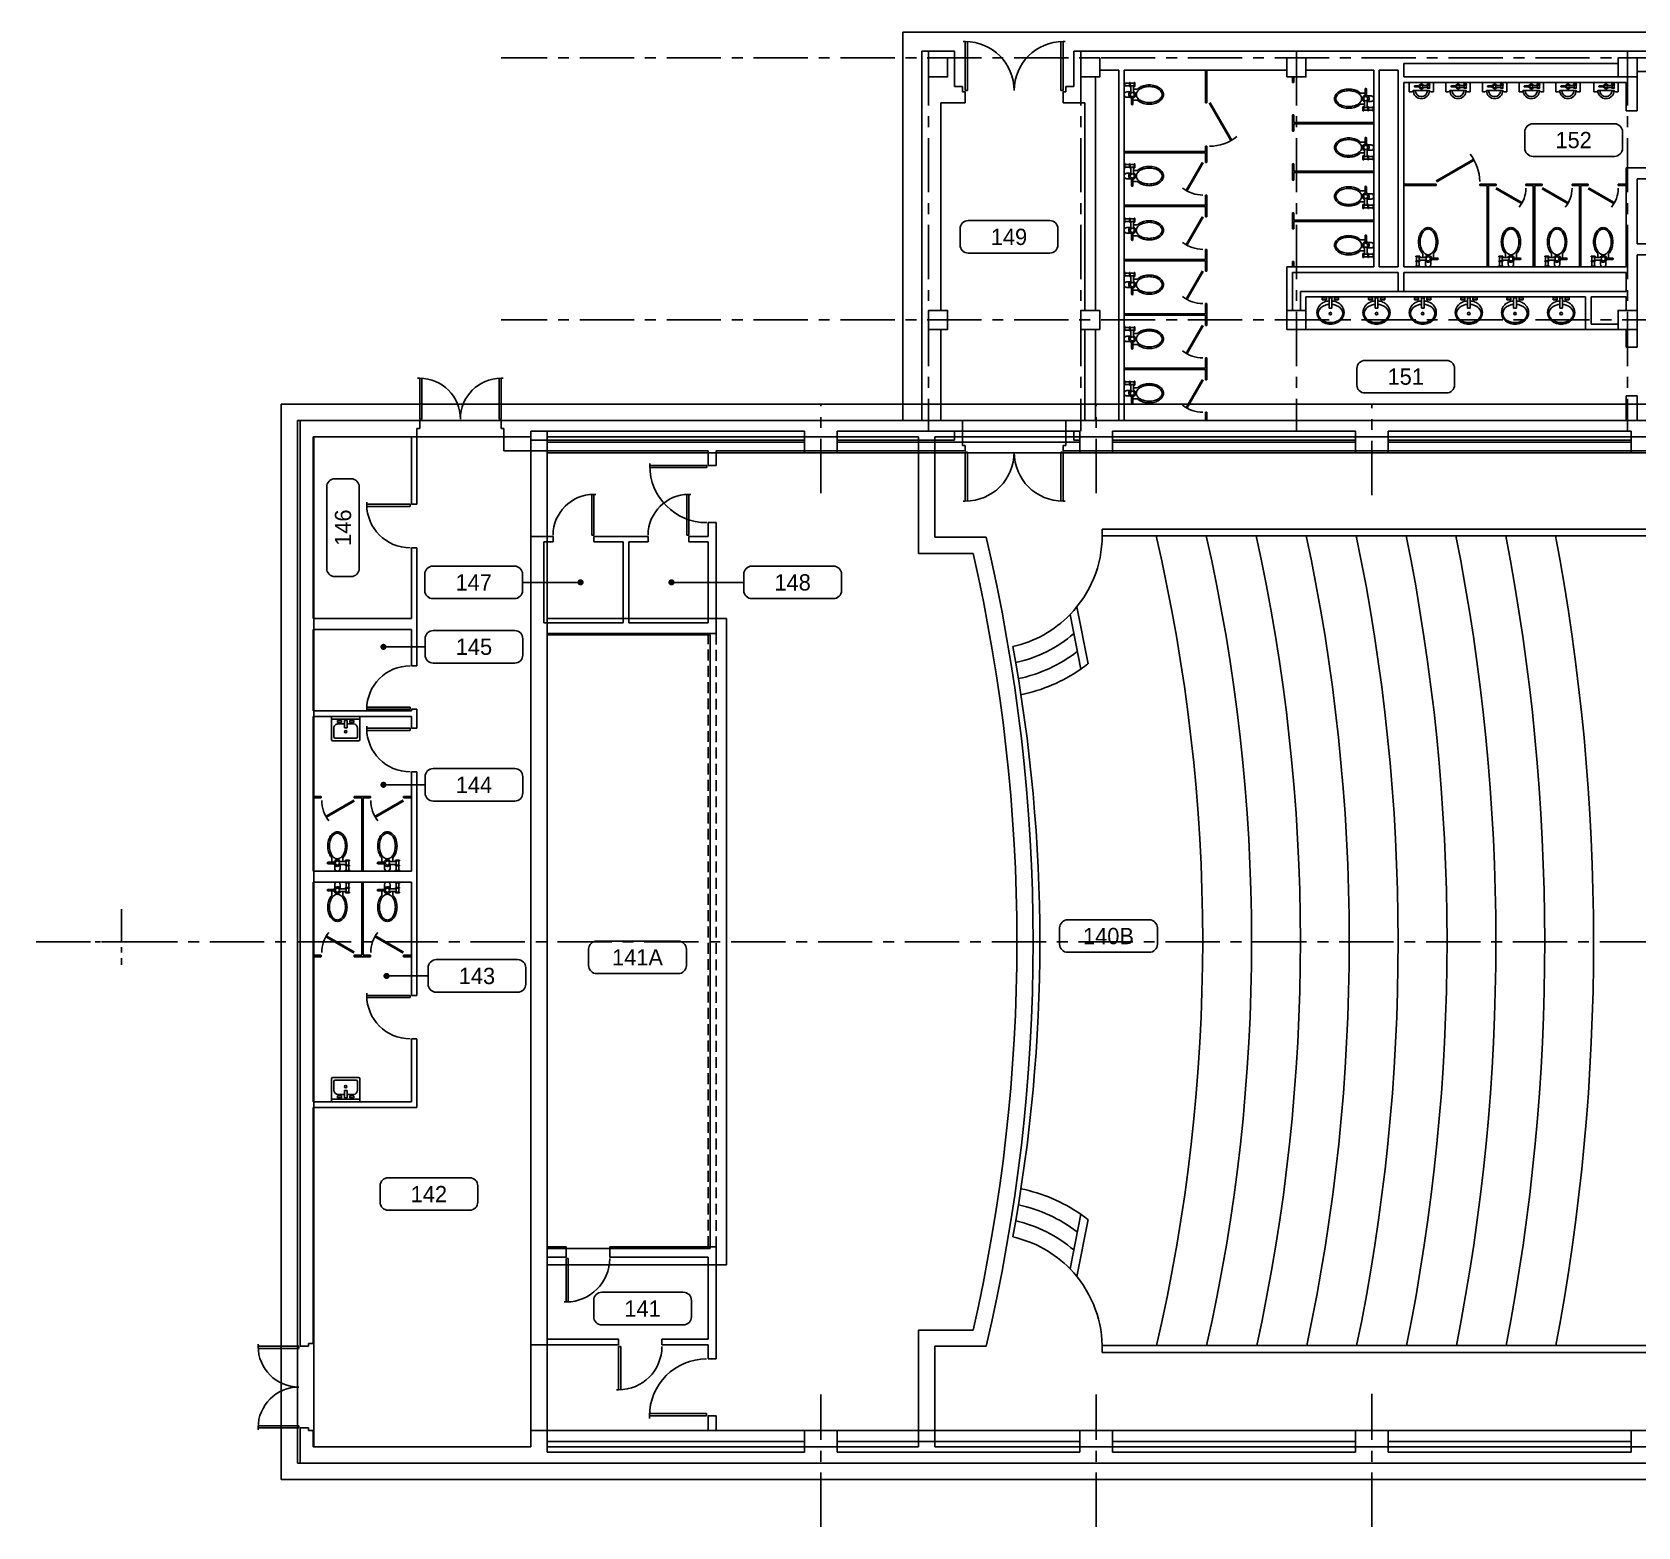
# Model space of a CAD drawing. Header units: inches. Extents: x -116 to 4157, y -436 to 3586.
# Drawn here: x -116 to 1068, y 2466 to 3567 of the extents above; entities that cross this region are included whole.
import ezdxf
from ezdxf.enums import TextEntityAlignment as Align

# ---------------------------------------------------------------- set-up
doc = ezdxf.new("R2010")
doc.units = ezdxf.units.IN
doc.header["$LTSCALE"] = 32
doc.header["$MEASUREMENT"] = 0
for name, pattern in [('CENTER', [2, 1.25, -0.25, 0.25, -0.25]), ('CENTER2', [1.125, 0.75, -0.125, 0.125, -0.125]), ('HIDDEN', [0.375, 0.25, -0.125])]:
    doc.linetypes.add(name, pattern=pattern)
doc.layers.get('0').update_dxf_attribs({"color": 5, "linetype": 'CONTINUOUS'})
for name, color, linetype in [('F1-BLDG1', 7, 'CONTINUOUS'), ('F1-BLDG2', 2, 'HIDDEN'), ('F1-BLDG3', 161, 'CONTINUOUS'), ('f1-bldg4', 2, 'CONTINUOUS'), ('F1-DOOR1', 3, 'CONTINUOUS'), ('F1-REST1', 12, 'CONTINUOUS'), ('F1-REST2', 8, 'CONTINUOUS'), ('F1-RMNOS', 3, 'CONTINUOUS'), ('F1-STAIR1', 24, 'CONTINUOUS'), ('F2-BLDG1', 7, 'CONTINUOUS'), ('F2-BLDG3', 161, 'CONTINUOUS'), ('f2-bldg4', 2, 'CONTINUOUS'), ('f3-bldg4', 2, 'CONTINUOUS'), ('FB-BLDG1', 7, 'CONTINUOUS'), ('fb-bldg3', 161, 'CONTINUOUS')]:
    doc.layers.add(name, color=color, linetype=linetype)
for name, color, linetype, plot in [('F1-CENTER-MISC', 240, 'CENTER', False), ('F1-COLUMN1', 8, 'CONTINUOUS', False), ('fb-centermisc1', 20, 'CENTER', False), ('fb-centermisc2', 31, 'CENTER2', False)]:
    doc.layers.add(name, color=color, linetype=linetype, plot=plot)
doc.styles.add('ATTR', font='romans.shx', dxfattribs={"width": 0.8, "height": 1.2})
doc.styles.add('RMNOS', font='HANDLET.SHX')

# ---------------------------------------------------------------- blocks, each defined once
blk = doc.blocks.new('ADR-36L')
for p, q in [((0, 37), (-1.5, 37)), ((0, 1), (0, 37)), ((1.5, 1), (1.5, 37)), ((0, 1), (1.5, 1))]:
    blk.add_line(p, q)
blk.add_arc((0, 1), 36, 0, 90)
blk = doc.blocks.new('ADR-32R')
for p, q in [((-1.5, 1), (-1.5, 33)), ((0, 1), (0, 33)), ((0, 33), (1.5, 33)), ((0, 1), (-1.5, 1))]:
    blk.add_line(p, q)
blk.add_arc((0, 1), 32, 90, 180)
blk = doc.blocks.new('ADR-30R')
for p, q in [((-1.5, 1), (-1.5, 31)), ((0, 31), (1.5, 31)), ((0, 1), (0, 31)), ((0, 1), (-1.5, 1))]:
    blk.add_line(p, q)
blk.add_arc((0, 1), 30, 90, 180)
blk = doc.blocks.new('ADR-30L')
for p, q in [((0, 31), (-1.5, 31)), ((0, 1), (0, 31)), ((1.5, 1), (1.5, 31)), ((0, 1), (1.5, 1))]:
    blk.add_line(p, q)
blk.add_arc((0, 1), 30, 0, 90)
blk = doc.blocks.new('ADR-42R')
for p, q in [((-1.5, 1), (-1.5, 43)), ((0, 1), (0, 43)), ((0, 43), (1.5, 43)), ((0, 1), (-1.5, 1))]:
    blk.add_line(p, q)
blk.add_arc((0, 1), 42, 90, 180)
blk = doc.blocks.new('ADR-32L')
for p, q in [((0, 33), (-1.5, 33)), ((0, 1), (0, 33)), ((1.5, 1), (1.5, 33)), ((0, 1), (1.5, 1))]:
    blk.add_line(p, q)
blk.add_arc((0, 1), 32, 0, 90)
blk = doc.blocks.new('plmb013')
for p, q in [((-1.4, -5.5), (-7, -5.5)), ((-7, -6.5), (-1.4, -6.5)), ((-4, -7), (-4, -9.9)), ((-2, -2), (-2, -4.5)), ((1.1, -5), (6.5, -5)), ((6.5, -7), (1.1, -7)), ((2, -2), (2, -4.5)), ((4, -7), (4, -9.9)), ((5.5, 0), (9.5, 0)), ((6, -0.5), (9, -0.5)), ((9, -4), (6, -4)), ((6, -4), (6, -4.5)), ((6, -4.5), (9, -4.5)), ((9, -7.5), (6, -7.5)), ((6, -7.5), (6, -8)), ((6, -8), (9, -8)), ((6.5, -0.5), (6.5, -4)), ((6.5, -4.5), (6.5, -7.5)), ((8.5, -4), (8.5, -0.5)), ((8.5, -7.5), (8.5, -4.5)), ((9, -4.5), (9, -4)), ((9, -8), (9, -7.5))]:
    blk.add_line(p, q)
for points in [[(-4, -9.9, 0.048991), (-5, -11.1, 0.080337), (-6.5, -14.3, 0.068118), (-7.1, -18.5, 0.068118), (-6.5, -22.7, 0.080337), (-5, -25.9, 0.107079), (-2.5, -28.3, 0.138729), (0, -29, 0.138729)], [(0, -29, 0.138729), (2.5, -28.3, 0.107079), (5, -25.9, 0.080337), (6.5, -22.7, 0.068118), (7.1, -18.5, 0.068118), (6.5, -14.3, 0.080337), (5, -11.1, 0.048991), (4, -9.9, 0.138729)]]:
    blk.add_lwpolyline(points, format="xyb")
blk.add_lwpolyline([(0, -28, 0.147629), (2.1, -27.3, 0.10713), (4.2, -25.2, 0.076355), (5.4, -22.3, 0.063283), (5.9, -18.5, 0.063283), (5.4, -14.7, 0.076355), (4.2, -11.8, 0.10713), (2.1, -9.7, 0.147629), (0, -9, 0.147629), (-2.1, -9.7, 0.10713), (-4.2, -11.8, 0.076355), (-5.4, -14.7, 0.063283), (-5.9, -18.5, 0.063283), (-5.4, -22.3, 0.076355), (-4.2, -25.2, 0.10713), (-2.1, -27.3, 0.147629)], format="xyb", close=True)
blk.add_circle((0, -6), 1.5)
for centre, radius, start, end in [((0, -2), 2, 0, 180), ((6, 0), 0.522, 182.4084, 267.5916), ((9, 0), 0.522, 272.4084, 357.5916), ((-7, -6), 0.5, 90, 270), ((-3, -7), 1, 150.0031, 180), ((0, -6), 2.5, 23.5782, 168.577), ((0, -6), 2.5, 191.8763, 336.4218)]:
    blk.add_arc(centre, radius, start, end)
at = {"style": 'ATTR', "width": 0.8, "flags": 9}
blk.add_attdef('ESTCODE', (5.5, 0), '', height=0.0000769, dxfattribs=at)
blk = doc.blocks.new('DOOR32')
at = {"const_width": 2}
blk.add_lwpolyline([(0, 2), (27.7, 18)], dxfattribs=at)
blk.add_arc((0, 2), 32, 0, 38.6598)
blk = doc.blocks.new('DOOR24-R')
at = {"const_width": 2}
blk.add_lwpolyline([(0, 2), (-20.8, 14)], dxfattribs=at)
blk.add_arc((0, 2), 24, 141.7098, 180)
blk = doc.blocks.new('plmb014')
for p, q in [((-9, -7), (-9, 0)), ((-9, 0), (9, 0)), ((3.85, 0), (6.65, 0)), ((9, 0), (9, -7)), ((-9, -7), (-7, -7)), ((-7, -7), (-6, -6)), ((-6, -6), (6, -6)), ((-0.98, -2.6501), (-4.9, -2.6501)), ((-4.9, -3.35), (-0.98, -3.35)), ((0.7826, -2.3), (4.55, -2.3)), ((4.55, -3.7), (0.784, -3.7)), ((4.2, -0.35), (6.3, -0.35)), ((4.2, -1.6), (4.2, -1.95)), ((6.3, -1.6), (4.2, -1.6)), ((4.2, -1.95), (6.3, -1.95)), ((4.2, -4.05), (4.2, -4.4001)), ((6.3, -4.05), (4.2, -4.05)), ((4.2, -4.4001), (6.3, -4.4001)), ((4.55, -0.35), (4.55, -1.6)), ((4.55, -1.95), (4.55, -4.05)), ((5.95, -1.6), (5.95, -0.35)), ((5.95, -4.05), (5.95, -1.95)), ((6, -6), (7, -7)), ((6.3, -1.95), (6.3, -1.6)), ((6.3, -4.4001), (6.3, -4.05)), ((7, -7), (9, -7))]:
    blk.add_line(p, q)
blk.add_circle((0, -3), 1.05)
for centre, radius, start, end in [((4.215, 0.0154), 0.3657, 182.4084, 267.5916), ((6.285, 0.0154), 0.3657, 272.4084, 357.5916), ((0, -6), 6, 180, 0), ((-4.9, -3), 0.35, 90, 270), ((0, -6), 4.5, 180, 0), ((0, -3), 1.75, 23.5781785, 168.577), ((0, -3), 1.75, 191.8763, 336.5863)]:
    blk.add_arc(centre, radius, start, end)
at = {"style": 'ATTR', "width": 0.8, "flags": 9}
blk.add_attdef('ESTCODE', (0, 0), '', height=0.00000036, dxfattribs=at)
blk = doc.blocks.new('plmb005')
for p, q in [((-1, -2.2), (-1, 5.4)), ((-1, 5.4), (1, 5.4)), ((-0.4, 5.4), (0.4, 5.4)), ((1, 5.4), (1, -2.2)), ((-6, -0.7), (-3, -0.7)), ((-6, -2.2), (-6, -0.7)), ((-3, -2.2), (-6, -2.2)), ((-3, -0.7), (-3, -2.2)), ((1, -2.2), (-1, -2.2)), ((3, -0.7), (6, -0.7)), ((3, -2.2), (3, -0.7)), ((6, -2.2), (3, -2.2)), ((6, -0.7), (6, -2.2))]:
    blk.add_line(p, q)
blk.add_circle((0, 9.3), 0.916)
for centre, radius, start, end in [((-1.9, 8.3), 8.12, 134.6183, 178.5414), ((-2.7, 8.8), 6.42, 119.9521, 175.7693), ((-0.9, 7.3), 9.56, 111.5725, 134.6183), ((0.2, 3.7), 12.3, 108.1465, 119.9521), ((0.2, 4.5), 12.6, 91.0148, 111.5725), ((-0.2, 4.9), 11.1, 89.13, 108.1465), ((-0.2, 4.5), 12.6, 68.4275, 88.9852), ((0.2, 4.9), 11.1, 71.8535, 90.87), ((-0.2, 3.7), 12.3, 60.0479, 71.8535), ((0.9, 7.3), 9.56, 45.3817, 68.4275), ((2.7, 8.8), 6.42, 4.2307, 60.0479), ((1.9, 8.3), 8.12, 1.4586, 45.3817), ((-1.9, 8.7), 8.12, 181.4586, 225.3817), ((-2.7, 9.7), 6.42, 184.2307, 240.0479), ((-0.9, 9.7), 9.56, 225.3817, 248.4275), ((0.2, 14.8), 12.3, 240.0479, 251.8535), ((0.2, 12.5), 12.6, 248.4275, 264.3796), ((-0.2, 13.6), 11.1, 251.8535, 265.6441), ((0.2, 13.6), 11.1, 274.3559, 288.1465), ((-0.2, 12.5), 12.6, 275.6204, 291.5725), ((-0.2, 14.8), 12.3, 288.1465, 299.9521), ((0.9, 9.7), 9.56, 291.5725, 314.6183), ((2.7, 9.7), 6.42, 299.9521, 355.7693), ((1.9, 8.7), 8.12, 314.6183, 358.5414)]:
    blk.add_arc(centre, radius, start, end)
blk = doc.blocks.new('ADR-36DL')
for p, q in [((0, 37), (-1.5, 37)), ((0, 1), (0, 37)), ((1.5, 1), (1.5, 37)), ((70.5, 1), (70.5, 37)), ((72, 1), (72, 37)), ((72, 37), (73.5, 37)), ((0, 1), (1.5, 1)), ((72, 1), (70.5, 1))]:
    blk.add_line(p, q)
for centre, start, end in [((0, 1), 0, 90), ((72, 1), 90, 180)]:
    blk.add_arc(centre, 36, start, end)
blk = doc.blocks.new('DOOR24')
at = {"const_width": 2}
blk.add_lwpolyline([(0, 2), (20.8, 14)], dxfattribs=at)
blk.add_arc((0, 2), 24, 0, 38.2902)
blk = doc.blocks.new('plmb001')
for p, q in [((-10.5, 17), (-10.5, 0.5)), ((9.5, 18), (-9.5, 18)), ((-8.7, 8.6), (-8.7, 15.1)), ((-7.7, 16.1), (7.7, 16.1)), ((8.7, 15.1), (8.7, 8.6)), ((10.5, 0.5), (10.5, 17)), ((-10.4, 2.1), (10.5, 2.1)), ((-10, 0), (10, 0)), ((-6, 3.1), (-6, 4.6)), ((-6, 4.6), (-3, 4.6)), ((-3, 3.1), (-6, 3.1)), ((-1, 5.6), (-5.7, 5.6)), ((-3, 4.6), (-3, 3.1)), ((-1, 8.5), (1, 8.5)), ((-1, 3.1), (-1, 8.5)), ((1, 3.1), (-1, 3.1)), ((1, 8.5), (1, 3.1)), ((5.7, 5.6), (1, 5.6)), ((3, 4.6), (6, 4.6)), ((3, 3.1), (3, 4.6)), ((6, 3.1), (3, 3.1)), ((6, 4.6), (6, 3.1))]:
    blk.add_line(p, q)
blk.add_circle((0, 11.3), 0.875)
for centre, radius, start, end in [((-9.5, 17), 1, 90, 180), ((-7.7, 15.1), 1, 90, 180), ((7.7, 15.1), 1, 0, 90), ((9.5, 17), 1, 0, 90), ((-10, 0.5), 0.5, 180, 270), ((-5.7, 8.6), 3, 180, 270), ((5.7, 8.6), 3, 270, 0), ((10, 0.5), 0.5, 270, 0)]:
    blk.add_arc(centre, radius, start, end)
blk = doc.blocks.new('RMNOS')
at = {"color": 11}
for p, q in [((-0.3125, 0.125), (0.3125, 0.125)), ((-0.375, -0.0625), (-0.375, 0.0625)), ((0.375, 0.0625), (0.375, -0.0625)), ((0.3125, -0.125), (-0.3125, -0.125))]:
    blk.add_line(p, q, dxfattribs=at)
for centre, start, end in [((-0.3125, 0.0625), 90, 180), ((0.3125, 0.0625), 0, 90), ((-0.3125, -0.0625), 180, 270), ((0.3125, -0.0625), 270, 0)]:
    blk.add_arc(centre, 0.0625, start, end, dxfattribs=at)
at = {"color": 9, "style": 'RMNOS'}
blk.add_attdef('ROOM', text='', height=0.125, dxfattribs=at).set_placement((0, 0), align=Align.MIDDLE)

msp = doc.modelspace()

# ---------------------------------------------------------------- linework, layer by layer
at = {"layer": 'F1-BLDG1'}
for p, q in [((540, 3553), (540, 3281)), ((564, 3553), (540, 3553)), ((564, 3527), (564, 3553)), ((1216, 3553), (652, 3553)), ((652, 3527), (652, 3553)), ((809, 3539), (689, 3539)), ((689, 3281), (689, 3539)), ((809, 3539), (809, 3534)), ((873, 3539), (823, 3539)), ((823, 3534), (823, 3539)), ((873, 3394), (873, 3539)), ((1193, 3538), (1067, 3538)), ((1067, 3509), (1067, 3538)), ((570, 3527), (564, 3527)), ((570, 3523), (570, 3527)), ((646, 3527), (652, 3527)), ((646, 3523), (646, 3527)), ((809, 3534), (823, 3534)), ((1059, 3530), (895, 3530)), ((895, 3394), (895, 3530)), ((1059, 3509), (1059, 3530)), ((554, 3515), (554, 3362)), ((572, 3515), (554, 3515)), ((572, 3523), (570, 3523)), ((572, 3515), (572, 3523)), ((644, 3523), (646, 3523)), ((644, 3515), (644, 3523)), ((660, 3515), (644, 3515)), ((660, 3362), (660, 3515)), ((1067, 3509), (1059, 3509)), ((1109, 3467), (1059, 3467)), ((1059, 3394), (1059, 3467)), ((1109, 3459), (1067, 3459)), ((1067, 3411), (1067, 3459)), ((1075, 3411), (1067, 3411)), ((1067, 3335), (1067, 3403)), ((1075, 3403), (1067, 3403)), ((873, 3394), (809, 3394)), ((809, 3348), (809, 3394)), ((1059, 3394), (895, 3394)), ((1029, 3372), (823, 3372)), ((823, 3372), (823, 3348)), ((1029, 3348), (1029, 3372)), ((554, 3362), (559, 3362)), ((559, 3362), (559, 3348)), ((660, 3362), (657, 3362)), ((657, 3362), (657, 3348)), ((559, 3348), (554, 3348)), ((554, 3348), (554, 3281)), ((657, 3348), (660, 3348)), ((660, 3281), (660, 3348)), ((823, 3348), (809, 3348)), ((1059, 3348), (1029, 3348)), ((1059, 3335), (1059, 3348)), ((1067, 3335), (1059, 3335)), ((1059, 3281), (1059, 3299)), ((1067, 3299), (1059, 3299)), ((1067, 3281), (1067, 3299)), ((82, 3281), (82, 2599)), ((170, 3281), (82, 3281)), ((170, 3281), (170, 3275)), ((230, 3281), (230, 3275)), ((540, 3281), (230, 3281)), ((570, 3281), (554, 3281)), ((570, 3262.5), (570, 3281)), ((660, 3281), (646, 3281)), ((646, 3262.5), (646, 3281)), ((1059, 3281), (689, 3281)), ((1197, 3281), (1067, 3281)), ((164, 3269), (91.5, 3269)), ((91.5, 3269), (91.5, 3135)), ((164, 3269), (164, 3219.2)), ((170, 3275), (168, 3275)), ((168, 3219.2), (168, 3275)), ((230, 3275), (232, 3275)), ((232, 3275), (232, 3258.5)), ((859.5, 3266.5), (859.5, 3273)), ((382.5, 3258.5), (232, 3258.5)), ((382.5, 3247.7), (382.5, 3258.5)), ((388.5, 3258.5), (388.5, 3247.7)), ((572, 3258.5), (388.5, 3258.5)), ((572, 3262.5), (570, 3262.5)), ((572, 3258.5), (572, 3262.5)), ((644, 3258.5), (644, 3262.5)), ((644, 3262.5), (646, 3262.5)), ((1276, 3258.5), (644, 3258.5)), ((388.5, 3247.7), (382.5, 3247.7)), ((168, 3219.2), (164, 3219.2)), ((252, 3195.5), (268.3, 3195.5)), ((252, 2600.2), (252, 3195.5)), ((268.3, 3191.5), (268.3, 3195.5)), ((298.3, 3191.5), (298.3, 3195.5)), ((298.3, 3195.5), (338.3, 3195.5)), ((338.3, 3191.5), (338.3, 3195.5)), ((368.3, 3191.5), (368.3, 3195.5)), ((368.3, 3195.5), (382.5, 3195.5)), ((382.5, 3195.5), (382.5, 3205.7)), ((388.5, 3205.7), (382.5, 3205.7)), ((388.5, 3205.7), (388.5, 3124)), ((1172.4, 3201), (672.9, 3201)), ((672.9, 3196), (672.9, 3201)), ((1168, 3196), (672.9, 3196)), ((168, 3187.2), (164, 3187.2)), ((164, 3187.2), (164, 3135)), ((168, 3100.2), (168, 3187.2)), ((261.5, 3191.5), (268.3, 3191.5)), ((261.5, 3132), (261.5, 3191.5)), ((298.3, 3191.5), (320, 3191.5)), ((320, 3191.5), (320, 3132)), ((324, 3191.5), (324, 3132)), ((338.3, 3191.5), (324, 3191.5)), ((382.5, 3191.5), (368.3, 3191.5)), ((382.5, 3132), (382.5, 3191.5)), ((164, 3135), (91.5, 3135)), ((164, 3127), (91.5, 3127)), ((91.5, 3127), (91.5, 3067)), ((164, 3127), (164, 3100.2)), ((320, 3132), (261.5, 3132)), ((388.5, 3124), (264, 3124)), ((264, 3124), (264, 2672.2)), ((324, 3132), (382.5, 3132)), ((164, 3100.2), (168, 3100.2)), ((164, 3067), (91.5, 3067)), ((164, 3068.2), (164, 3067)), ((164, 3068.2), (168, 3068.2)), ((168, 3054.2), (168, 3068.2)), ((164, 3063), (91.5, 3063)), ((91.5, 3063), (91.5, 2949)), ((164, 3063), (164, 3054.2)), ((164, 3054.2), (168, 3054.2)), ((164, 3022.2), (164, 2949)), ((164, 3022.2), (168, 3022.2)), ((168, 2857.5), (168, 3022.2)), ((164, 2949), (91.5, 2949)), ((164, 2941), (91.5, 2941)), ((91.5, 2941), (91.5, 2779)), ((164, 2941), (164, 2857.5)), ((164, 2857.5), (168, 2857.5)), ((164, 2825.5), (168, 2825.5)), ((164, 2825.5), (164, 2779)), ((168, 2775), (168, 2825.5)), ((164, 2779), (91.5, 2779)), ((91.5, 2775), (91.5, 2601)), ((168, 2775), (91.5, 2775)), ((264, 2672.2), (278, 2672.2)), ((264, 2664.7), (264, 2604.2)), ((278, 2664.7), (264, 2664.7)), ((278, 2672.2), (278, 2664.7)), ((310, 2672.2), (310, 2664.7)), ((310, 2672.2), (388.5, 2672.2)), ((382.5, 2664.7), (310, 2664.7)), ((382.5, 2604.2), (382.5, 2664.7)), ((388.5, 2672.2), (388.5, 2589.7)), ((264, 2604.2), (316.5, 2604.2)), ((316.5, 2600.2), (316.5, 2604.2)), ((348.5, 2600.2), (348.5, 2604.2)), ((348.5, 2604.2), (382.5, 2604.2)), ((82, 2599), (88, 2599)), ((88, 2599), (88, 2601)), ((88, 2601), (91.5, 2601)), ((316.5, 2600.2), (252, 2600.2)), ((382.5, 2600.2), (348.5, 2600.2)), ((382.5, 2589.7), (382.5, 2600.2)), ((672.9, 2599.5), (1168, 2599.5)), ((672.9, 2599.5), (672.9, 2594.5)), ((672.9, 2594.5), (1172.4, 2594.5)), ((382.5, 2589.7), (388.5, 2589.7)), ((382.5, 2537), (382.5, 2547.7)), ((382.5, 2547.7), (388.5, 2547.7)), ((388.5, 2547.7), (388.5, 2537)), ((82, 2539), (88, 2539)), ((82, 2539), (82, 2513)), ((88, 2539), (88, 2537)), ((88, 2537), (91.5, 2537)), ((91.5, 2537), (91.5, 2525)), ((252, 2525), (252, 2537)), ((252, 2537), (382.5, 2537)), ((388.5, 2537), (1276, 2537)), ((252, 2525), (91.5, 2525)), ((82, 2513), (1288, 2513))]:
    msp.add_line(p, q, dxfattribs=at)
at = {"layer": 'F1-BLDG2'}
for p, q in [((382.5, 2672.2), (382.5, 3124)), ((388.5, 3124), (388.5, 2672.2))]:
    msp.add_line(p, q, dxfattribs=at)
at = {"layer": 'F1-BLDG3'}
for p, q in [((685, 3539), (671, 3539)), ((671, 3534), (671, 3539)), ((685, 3281), (685, 3539)), ((877, 3394), (877, 3539)), ((891, 3539), (877, 3539)), ((891, 3394), (891, 3539)), ((1053, 3544), (895, 3544)), ((895, 3534), (895, 3544)), ((1053, 3544), (1053, 3534)), ((668, 3362), (668, 3534)), ((668, 3534), (671, 3534)), ((1053, 3534), (895, 3534)), ((891, 3390), (813, 3390)), ((813, 3362), (813, 3390)), ((891, 3394), (877, 3394)), ((891, 3376), (891, 3390)), ((1059, 3390), (895, 3390)), ((895, 3376), (895, 3390)), ((1059, 3376), (1059, 3390)), ((1059, 3376), (819, 3376)), ((819, 3376), (819, 3362)), ((1059, 3372), (1033, 3372)), ((1033, 3352), (1033, 3372)), ((1059, 3362), (1059, 3372)), ((671, 3362), (668, 3362)), ((671, 3348), (671, 3362)), ((813, 3362), (819, 3362)), ((1053, 3352), (1053, 3362)), ((1053, 3362), (1059, 3362)), ((1053, 3352), (1033, 3352)), ((668, 3281), (668, 3348)), ((668, 3348), (671, 3348)), ((685, 3281), (668, 3281)), ((453.5, 3273), (252, 3273)), ((252, 3266.5), (252, 3273)), ((453.5, 3266.5), (252, 3266.5)), ((453.5, 3266.5), (453.5, 3273)), ((477.5, 3273), (477.5, 3266.5)), ((564, 3273), (477.5, 3273)), ((477.5, 3266.5), (564, 3266.5)), ((564, 3266.5), (564, 3273)), ((656.5, 3273), (652, 3273)), ((652, 3266.5), (652, 3273)), ((652, 3266.5), (656.5, 3266.5)), ((656.5, 3266.5), (656.5, 3273)), ((859.5, 3273), (680.5, 3273)), ((680.5, 3273), (680.5, 3266.5)), ((680.5, 3266.5), (859.5, 3266.5)), ((1062.5, 3273), (883.5, 3273)), ((883.5, 3273), (883.5, 3266.5)), ((883.5, 3266.5), (1062.5, 3266.5)), ((1062.5, 3266.5), (1062.5, 3273)), ((649.2, 3138), (657, 3097.7)), ((654.2, 3143.6), (662.4, 3101.6)), ((649.2, 2656), (657, 2696.3)), ((654.2, 2650.4), (662.4, 2692.4)), ((453.5, 2529), (264, 2529)), ((264, 2529), (264, 2521)), ((264, 2521), (453.5, 2521)), ((453.5, 2521), (453.5, 2529)), ((656.5, 2529), (477.5, 2529)), ((477.5, 2529), (477.5, 2521)), ((477.5, 2521), (656.5, 2521)), ((656.5, 2521), (656.5, 2529)), ((859.5, 2529), (680.5, 2529)), ((680.5, 2529), (680.5, 2521)), ((680.5, 2521), (859.5, 2521)), ((859.5, 2521), (859.5, 2529)), ((1062.5, 2529), (883.5, 2529)), ((883.5, 2529), (883.5, 2521)), ((883.5, 2521), (1062.5, 2521)), ((1062.5, 2521), (1062.5, 2529))]:
    msp.add_line(p, q, dxfattribs=at)
for centre, radius, start, end in [((588.9, 3196.5), 84, 315.8499, 359.659), ((588.9, 3196.5), 84, 282.463, 315.8499), ((-571.6, 2897), 1198.5, 349.5453, 10.4547), ((588.9, 3196.5), 120, 304.5782, 307.7437), ((588.9, 2597.5), 120, 52.2563, 55.4218), ((588.9, 2597.5), 84, 44.1501, 77.537), ((588.9, 2597.5), 84, 1.3643, 44.1501)]:
    msp.add_arc(centre, radius, start, end, dxfattribs=at)
at = {"layer": 'f1-bldg4'}
for p, q in [((1784, 3567), (526, 3567)), ((526, 3567), (526, 3281))]:
    msp.add_line(p, q, dxfattribs=at)
for radius, start, end in [(1318.5, 346.9598, 13.1071), (1354.5, 347.3123, 12.7528), (1390.5, 347.646, 12.4173), (1426.5, 347.9625, 12.0991), (1462.5, 348.2631, 11.7969), (1498.5, 348.5489, 11.5096), (1534.5, 348.8211, 11.236), (1570.5, 349.0805, 10.9752), (1606.5, 349.3281, 10.7263)]:
    msp.add_arc((-571.6, 2897), radius, start, end, dxfattribs=at)
at = {"layer": 'F1-CENTER-MISC'}
for p, q in [((545, 3553), (545, 3273)), ((657, 3553), (657, 3273)), ((816, 3553), (816, 3273)), ((1060, 3553), (1060, 3273)), ((1288, 3548), (230, 3548)), ((1288, 3355), (230, 3355)), ((1335.5, 2897), (-115.5, 2897))]:
    msp.add_line(p, q, dxfattribs=at)
at = {"layer": 'F1-COLUMN1'}
for points in [[(545, 3534), (545, 3548), (559, 3548), (559, 3534)], [(657, 3534), (657, 3548), (671, 3548), (671, 3534)], [(809, 3534), (809, 3548), (823, 3548), (823, 3534)], [(1053, 3534), (1053, 3548), (1067, 3548), (1067, 3534)], [(545, 3348), (545, 3362), (559, 3362), (559, 3348)], [(657, 3348), (657, 3362), (671, 3362), (671, 3348)], [(809, 3348), (809, 3362), (823, 3362), (823, 3348)], [(1053, 3348), (1053, 3362), (1067, 3362), (1067, 3348)]]:
    msp.add_lwpolyline(points, close=True, dxfattribs=at)
at = {"layer": 'F1-REST1'}
for p, q in [((749, 3515), (749, 3539)), ((750, 3515), (750, 3539)), ((813, 3530), (813, 3534)), ((814, 3530), (813, 3530)), ((814, 3530), (814, 3534)), ((749, 3515), (750, 3515)), ((814, 3506), (813, 3506)), ((813, 3494), (813, 3506)), ((814, 3500.5), (814, 3506)), ((814, 3494), (813, 3494)), ((814, 3500.5), (873, 3500.5)), ((814, 3494), (814, 3499.5)), ((814, 3499.5), (873, 3499.5)), ((689, 3479), (749, 3479)), ((749, 3483), (750, 3483)), ((749, 3479), (749, 3483)), ((750, 3471), (750, 3483)), ((689, 3478), (749, 3478)), ((749, 3471), (749, 3478)), ((749, 3471), (750, 3471)), ((814, 3470), (813, 3470)), ((813, 3458), (813, 3470)), ((814, 3464.5), (814, 3470)), ((814, 3458), (813, 3458)), ((814, 3464.5), (873, 3464.5)), ((814, 3458), (814, 3463.5)), ((814, 3463.5), (873, 3463.5)), ((919, 3455), (895, 3455)), ((919, 3454), (919, 3455)), ((951, 3454), (951, 3455)), ((963, 3455), (951, 3455)), ((963, 3454), (963, 3455)), ((985, 3454), (985, 3455)), ((997, 3455), (985, 3455)), ((997, 3454), (997, 3455)), ((1019, 3454), (1019, 3455)), ((1031, 3455), (1019, 3455)), ((1031, 3454), (1031, 3455)), ((1053, 3454), (1053, 3455)), ((1059, 3455), (1053, 3455)), ((749, 3447), (750, 3447)), ((749, 3447), (750, 3447)), ((749, 3439.5), (749, 3447)), ((750, 3431), (750, 3447)), ((919, 3454), (895, 3454)), ((956.5, 3454), (951, 3454)), ((956.5, 3454), (956.5, 3394)), ((963, 3454), (957.5, 3454)), ((957.5, 3454), (957.5, 3394)), ((990.5, 3454), (985, 3454)), ((990.5, 3454), (990.5, 3394)), ((997, 3454), (991.5, 3454)), ((991.5, 3454), (991.5, 3394)), ((1024.5, 3454), (1019, 3454)), ((1024.5, 3454), (1024.5, 3394)), ((1031, 3454), (1025.5, 3454)), ((1025.5, 3454), (1025.5, 3394)), ((1059, 3454), (1053, 3454)), ((749, 3439.5), (689, 3439.5)), ((749, 3438.5), (689, 3438.5)), ((749, 3431), (749, 3438.5)), ((749, 3431), (750, 3431)), ((814, 3434), (813, 3434)), ((813, 3422), (813, 3434)), ((814, 3428.5), (814, 3434)), ((814, 3422), (813, 3422)), ((814, 3428.5), (873, 3428.5)), ((814, 3422), (814, 3427.5)), ((814, 3427.5), (873, 3427.5)), ((749, 3399.5), (689, 3399.5)), ((749, 3398.5), (689, 3398.5)), ((749, 3407), (750, 3407)), ((749, 3407), (750, 3407)), ((749, 3399.5), (749, 3407)), ((749, 3391), (749, 3398.5)), ((750, 3391), (750, 3407)), ((814, 3398), (813, 3398)), ((813, 3394), (813, 3398)), ((814, 3394), (814, 3398)), ((749, 3391), (750, 3391)), ((749, 3367), (750, 3367)), ((749, 3367), (750, 3367)), ((749, 3359.5), (749, 3367)), ((750, 3351), (750, 3367)), ((749, 3359.5), (689, 3359.5)), ((749, 3358.5), (689, 3358.5)), ((749, 3351), (749, 3358.5)), ((749, 3351), (750, 3351)), ((823, 3348), (1029, 3348)), ((749, 3327), (750, 3327)), ((749, 3327), (750, 3327)), ((749, 3319.5), (749, 3327)), ((750, 3311), (750, 3327)), ((749, 3319.5), (689, 3319.5)), ((749, 3318.5), (689, 3318.5)), ((749, 3311), (749, 3318.5)), ((749, 3311), (750, 3311)), ((749, 3287), (750, 3287)), ((749, 3281), (749, 3287)), ((750, 3281), (750, 3287)), ((97.5, 3004), (91.5, 3004)), ((97.5, 3003), (91.5, 3003)), ((97.5, 3004), (97.5, 3003)), ((121.8, 3003), (121.8, 3004)), ((133.8, 3004), (121.8, 3004)), ((127.3, 3003), (121.8, 3003)), ((127.3, 2949), (127.3, 3003)), ((133.8, 3003), (128.3, 3003)), ((128.3, 2949), (128.3, 3003)), ((133.8, 3003), (133.8, 3004)), ((164, 3004), (158, 3004)), ((158, 3004), (158, 3003)), ((164, 3003), (158, 3003)), ((127.3, 2941), (127.3, 2887)), ((128.3, 2941), (128.3, 2887)), ((97.5, 2887), (91.5, 2887)), ((97.5, 2886), (97.5, 2887)), ((127.3, 2887), (121.8, 2887)), ((121.8, 2887), (121.8, 2886)), ((133.8, 2887), (128.3, 2887)), ((133.8, 2887), (133.8, 2886)), ((158, 2886), (158, 2887)), ((164, 2887), (158, 2887)), ((97.5, 2886), (91.5, 2886)), ((133.8, 2886), (121.8, 2886)), ((164, 2886), (158, 2886))]:
    msp.add_line(p, q, dxfattribs=at)
at = {"layer": 'F1-REST1', "const_width": 2}
msp.add_lwpolyline([(997, 3452), (1016.1, 3441)], dxfattribs=at)
at = {"layer": 'F1-REST1'}
for centre in [(963, 3452), (1031, 3452)]:
    msp.add_arc(centre, 22, 320.4758, 0, dxfattribs=at)
at = {"layer": 'F1-REST2', "const_width": 2}
for points in [[(963, 3452), (982.1, 3441)], [(1031, 3452), (1050.1, 3441)]]:
    msp.add_lwpolyline(points, dxfattribs=at)
at = {"layer": 'F1-REST2'}
msp.add_arc((997, 3452), 22, 320.4758, 0, dxfattribs=at)
at = {"layer": 'F1-RMNOS', "color": 3}
for p, q in [((278.8, 3161.7), (245.8, 3161.7)), ((290.8, 3161.7), (278.8, 3161.7)), ((353.3, 3161.7), (365.3, 3161.7)), ((365.3, 3161.7), (408.8, 3161.7)), ((141.1, 3114.2), (153.1, 3114.2)), ((153.1, 3114.2), (174, 3114.2)), ((141.1, 3012.6), (153.1, 3012.6)), ((153.1, 3012.6), (174, 3012.6)), ((143.4, 2871.8), (155.4, 2871.8)), ((155.4, 2871.8), (176.2, 2871.8))]:
    msp.add_line(p, q, dxfattribs=at)
at = {"layer": 'F1-RMNOS', "color": 3, "const_width": 2.25}
for points in [[(287.4, 3161.7, 1), (289.7, 3161.7, 1)], [(356.7, 3161.7, 1), (354.4, 3161.7, 1)], [(144.5, 3114.2, 1), (142.2, 3114.2, 1)], [(144.5, 3012.6, 1), (142.2, 3012.6, 1)], [(146.8, 2871.8, 1), (144.5, 2871.8, 1)]]:
    msp.add_lwpolyline(points, format="xyb", close=True, dxfattribs=at)
at = {"layer": 'F1-STAIR1'}
for centre, radius, start, end in [((588.9, 3196.5), 96, 282.176, 311), ((588.9, 3196.5), 108, 281.8889, 307.3878), ((588.9, 3196.5), 120, 281.6017, 304.5782), ((588.9, 2597.5), 120, 55.4218, 78.3983), ((588.9, 2597.5), 108, 52.6122, 78.1111), ((588.9, 2597.5), 96, 49, 77.824)]:
    msp.add_arc(centre, radius, start, end, dxfattribs=at)
at = {"layer": 'F2-BLDG1'}
for p, q in [((1288, 3281), (80, 3281)), ((80, 3281), (80, 2513)), ((92, 3269), (252, 3269)), ((92, 2525), (92, 3269)), ((252, 3269), (252, 2525)), ((1276, 3257), (264, 3257)), ((264, 3257), (264, 2537)), ((1276, 2537), (264, 2537)), ((252, 2525), (92, 2525)), ((80, 2513), (1288, 2513))]:
    msp.add_line(p, q, dxfattribs=at)
at = {"layer": 'F2-BLDG3'}
for p, q in [((264, 3265), (264, 3273)), ((264, 3273), (453.5, 3273)), ((453.5, 3273), (453.5, 3265)), ((477.5, 3265), (477.5, 3273)), ((477.5, 3273), (656.5, 3273)), ((656.5, 3273), (656.5, 3265)), ((680.5, 3265), (680.5, 3273)), ((680.5, 3273), (859.5, 3273)), ((859.5, 3273), (859.5, 3265)), ((883.5, 3265), (883.5, 3273)), ((883.5, 3273), (1062.5, 3273)), ((1062.5, 3273), (1062.5, 3265)), ((453.5, 3265), (264, 3265)), ((656.5, 3265), (477.5, 3265)), ((859.5, 3265), (680.5, 3265)), ((1062.5, 3265), (883.5, 3265)), ((264, 2529), (264, 2521)), ((453.5, 2529), (264, 2529)), ((264, 2521), (453.5, 2521)), ((453.5, 2521), (453.5, 2529)), ((477.5, 2521), (477.5, 2529)), ((477.5, 2529), (656.5, 2529)), ((656.5, 2521), (477.5, 2521)), ((656.5, 2529), (656.5, 2521)), ((680.5, 2521), (680.5, 2529)), ((680.5, 2529), (859.5, 2529)), ((859.5, 2521), (680.5, 2521)), ((859.5, 2529), (859.5, 2521)), ((883.5, 2521), (883.5, 2529)), ((883.5, 2529), (1062.5, 2529)), ((1062.5, 2521), (883.5, 2521)), ((1062.5, 2529), (1062.5, 2521))]:
    msp.add_line(p, q, dxfattribs=at)
at = {"layer": 'f2-bldg4'}
for p, q in [((1784, 3567), (526, 3567)), ((526, 3293), (526, 3567)), ((1300, 3293), (68, 3293)), ((68, 3293), (68, 2501)), ((68, 2501), (1300, 2501))]:
    msp.add_line(p, q, dxfattribs=at)
at = {"layer": 'f3-bldg4'}
for p, q in [((1784, 3567), (526, 3567)), ((526, 3293), (526, 3567)), ((526, 3293), (68, 3293)), ((68, 3293), (68, 2501)), ((68, 2501), (1228, 2501))]:
    msp.add_line(p, q, dxfattribs=at)
at = {"layer": 'FB-BLDG1'}
for p, q in [((1264, 3281), (80, 3281)), ((80, 3281), (80, 2513)), ((264, 3135), (264, 3269)), ((453.5, 3269), (264.5, 3269)), ((453.5, 3257), (453.5, 3269)), ((477.5, 3269), (477.5, 3257)), ((537.5, 3269), (477.5, 3269)), ((537.5, 3269), (537.5, 3183)), ((656.5, 3269), (549.5, 3269)), ((549.5, 3269), (549.5, 3195)), ((656.5, 3257), (656.5, 3269)), ((859.5, 3269), (680.5, 3269)), ((680.5, 3269), (680.5, 3257)), ((859.5, 3257), (859.5, 3269)), ((1062.5, 3269), (883.5, 3269)), ((883.5, 3269), (883.5, 3257)), ((1062.5, 3257), (1062.5, 3269)), ((477.5, 3257), (453.5, 3257)), ((680.5, 3257), (656.5, 3257)), ((883.5, 3257), (859.5, 3257)), ((1086.5, 3257), (1062.5, 3257)), ((549.5, 3195), (587.3, 3195)), ((537.5, 3183), (577.8, 3183)), ((396, 3135), (264, 3135)), ((396, 2659), (396, 3135)), ((264, 2525), (264, 2659)), ((264, 2659), (396, 2659)), ((537.5, 2525), (537.5, 2611)), ((537.5, 2611), (577.8, 2611)), ((549.5, 2599), (587.3, 2599)), ((549.5, 2525), (549.5, 2599)), ((453.5, 2525), (453.5, 2537)), ((453.5, 2537), (477.5, 2537)), ((477.5, 2537), (477.5, 2525)), ((656.5, 2525), (656.5, 2537)), ((656.5, 2537), (680.5, 2537)), ((680.5, 2537), (680.5, 2525)), ((859.5, 2525), (859.5, 2537)), ((859.5, 2537), (883.5, 2537)), ((883.5, 2537), (883.5, 2525)), ((1062.5, 2525), (1062.5, 2537)), ((1062.5, 2537), (1086.5, 2537)), ((264, 2525), (453.5, 2525)), ((477.5, 2525), (537.5, 2525)), ((549.5, 2525), (656.5, 2525)), ((680.5, 2525), (859.5, 2525)), ((883.5, 2525), (1062.5, 2525)), ((80, 2513), (1272, 2513))]:
    msp.add_line(p, q, dxfattribs=at)
for radius, start, end in [(1296, 346.7066, 13.2934), (1284, 347.1299, 12.8701)]:
    msp.add_arc((-674, 2897), radius, start, end, dxfattribs=at)
at = {"layer": 'fb-bldg3'}
for p, q in [((92, 3269), (92, 2525)), ((252, 3269), (92, 3269)), ((252, 2525), (252, 3269)), ((264, 2671), (264, 3123)), ((384, 3123), (264, 3123)), ((384, 2671), (384, 3123)), ((264, 2671), (384, 2671)), ((92, 2525), (252, 2525))]:
    msp.add_line(p, q, dxfattribs=at)
at = {"layer": 'fb-centermisc1'}
for p, q in [((465.5, 3227.5), (465.5, 3293)), ((668.5, 3227.5), (668.5, 3293)), ((871.5, 3226), (871.5, 3293)), ((483.5, 3269), (447.5, 3269)), ((686.5, 3269), (650.5, 3269)), ((889.5, 3269), (853.5, 3269)), ((1092.5, 3269), (1056.5, 3269)), ((465.5, 2466), (465.5, 2563.5)), ((668.5, 2466), (668.5, 2563.5)), ((871.5, 2466), (871.5, 2564)), ((483.5, 2525), (447.5, 2525)), ((686.5, 2525), (650.5, 2525)), ((889.5, 2525), (853.5, 2525)), ((1092.5, 2525), (1056.5, 2525))]:
    msp.add_line(p, q, dxfattribs=at)
at = {"layer": 'fb-centermisc2'}
for p, q in [((-49.6, 2921), (-49.6, 2880)), ((-37.1, 2897), (-78.6, 2897))]:
    msp.add_line(p, q, dxfattribs=at)

# ---------------------------------------------------------------- block references
at = {"layer": 'F1-DOOR1'}
for name, p in [('ADR-36DL', (572, 3523)), ('ADR-30L', (170, 3281)), ('ADR-30R', (230, 3281)), ('ADR-30R', (298.3, 3195.5)), ('ADR-30R', (368.3, 3195.5))]:
    msp.add_blockref(name, p, dxfattribs=at)
for name, p, rotation in [('ADR-36DL', (644, 3258.5), 180), ('ADR-42R', (382.5, 3247.7), 90), ('ADR-32R', (164, 3219.2), 90), ('ADR-32L', (164, 3068.2), 90), ('ADR-32R', (164, 3054.2), 90), ('ADR-32R', (164, 2857.5), 90), ('ADR-32R', (278, 2664.7), 180), ('ADR-30R', (82, 2599), 90), ('ADR-30L', (82, 2539), 90)]:
    msp.add_blockref(name, p, dxfattribs=dict(at, rotation=rotation))
for name, p, xscale, yscale, zscale, rotation in [('ADR-30R', (316.5, 2600), 1.066666666666667, 1.066666666666667, 1.066666666666667, 180), ('ADR-36L', (382.5, 2547.7), 1.166666666666667, 1.166666666666667, 1.166666666666667, 90)]:
    msp.add_blockref(name, p, dxfattribs=dict(at, xscale=xscale, yscale=yscale, zscale=zscale, rotation=rotation))
at = {"layer": 'F1-REST2'}
for name, p, rotation in [('plmb013', (689, 3521), 90), ('DOOR32', (750, 3515), 270), ('plmb013', (873, 3518), 270), ('plmb013', (873, 3482), 270), ('plmb013', (689, 3461), 90), ('DOOR24-R', (749, 3471), 90), ('plmb013', (873, 3446), 270), ('DOOR24-R', (749, 3431), 90), ('plmb013', (689, 3421), 90), ('plmb013', (913, 3394), 180), ('plmb013', (974, 3394), 180), ('plmb013', (1008, 3394), 180), ('plmb013', (1042, 3394), 180), ('plmb013', (873, 3410), 270), ('plmb013', (689, 3381), 90), ('DOOR24-R', (749, 3391), 90), ('plmb005', (841, 3369), 180), ('plmb005', (875, 3369), 180), ('plmb005', (909, 3369), 180), ('plmb005', (943, 3369), 180), ('plmb005', (977, 3369), 180), ('plmb005', (1011, 3369), 180), ('plmb013', (689, 3341), 90), ('DOOR24-R', (749, 3351), 90), ('plmb013', (689, 3301), 90), ('DOOR24-R', (749, 3311), 90), ('plmb001', (115.5, 3063), 180), ('DOOR24', (121.8, 3003), 180), ('DOOR24', (158, 3003), 180)]:
    msp.add_blockref(name, p, dxfattribs=dict(at, rotation=rotation))
for name, p in [('plmb014', (908, 3530)), ('plmb014', (935, 3530)), ('plmb014', (962, 3530)), ('plmb014', (989, 3530)), ('plmb014', (1016, 3530)), ('plmb014', (1044, 3530)), ('DOOR32', (919, 3455)), ('plmb013', (109.4, 2941)), ('plmb013', (146.2, 2941)), ('plmb001', (115.5, 2779))]:
    msp.add_blockref(name, p, dxfattribs=at)
at = {"layer": 'F1-REST2', "xscale": -1, "rotation": 180}
for p in [(109.4, 2949), (146.2, 2949)]:
    msp.add_blockref('plmb013', p, dxfattribs=at)
at = {"layer": 'F1-REST2', "xscale": -1}
for p in [(121.8, 2887), (158, 2887)]:
    msp.add_blockref('DOOR24', p, dxfattribs=at)
at = {"layer": 'F1-RMNOS', "xscale": 96, "yscale": 96, "zscale": 96}
for p, values in [((1020.2, 3487.5), {'ROOM': '152'}), ((604.2, 3416.2), {'ROOM': '149'}), ((896.5, 3313.2), {'ROOM': '151'}), ((209.8, 3161.7), {'ROOM': '147'}), ((444.8, 3161.7), {'ROOM': '148'}), ((210, 3114.2), {'ROOM': '145'}), ((210, 3012.6), {'ROOM': '144'}), ((677.5, 2901.2), {'ROOM': '140B'}), ((330.5, 2885.5), {'ROOM': '141A'}), ((212.2, 2871.8), {'ROOM': '143'}), ((176.8, 2711.2), {'ROOM': '142'}), ((334.2, 2626.8), {'ROOM': '141'})]:
    msp.add_blockref('RMNOS', p, dxfattribs=at).add_auto_attribs(values)
at = {"layer": 'F1-RMNOS', "xscale": 96, "yscale": 96, "zscale": 96, "rotation": 90}
msp.add_blockref('RMNOS', (113.5, 3202), dxfattribs=at).add_auto_attribs({'ROOM': '146'})

doc.saveas('drawing.dxf')
